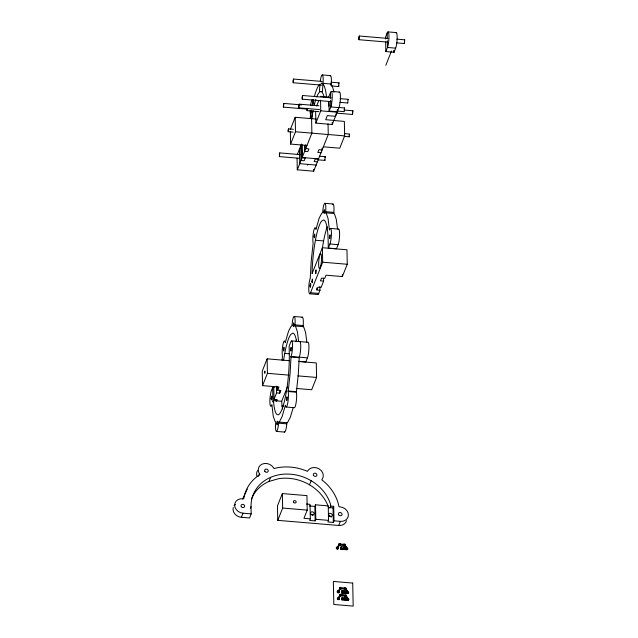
<?xml version="1.0" encoding="UTF-8"?>
<svg xmlns="http://www.w3.org/2000/svg" width="638" height="638" viewBox="0 0 638 638"><rect width="100%" height="100%" fill="white"/><g stroke="black" fill="none" stroke-linecap="round" stroke-linejoin="round"><path stroke-width="0.96" d="M287.586 386.476L281.693 401.286L273.511 400.584L273.614 402.458A41.295 7.353 -85.2 0 0 282.993 406.47A41.295 7.353 -85.2 0 0 289.285 353.324L289.142 346.083L290.769 341.984A8.35 1.491 -85.2 0 1 292.547 345.126A8.35 1.491 -85.2 0 1 291.064 356.467L290.059 374.02L288.169 391.533A8.35 1.491 -85.2 0 1 287.77 402.929A8.35 1.491 -85.2 0 1 285.489 405.88L285.361 405.321L282.092 416.662L279.556 421.503L278.702 422.061L278.615 423.154A8.35 1.491 -85.2 0 1 276.437 431.408L284.628 432.093M299.796 341.585A8.35 1.491 -85.2 0 1 300.721 347.83A8.35 1.491 -85.2 0 1 299.254 357.152L298.249 374.705L296.359 392.218A8.35 1.491 -85.2 0 1 296.279 401.613A8.35 1.491 -85.2 0 1 294.333 407.714L286.143 407.028M338.499 85.173L338.698 86.561L339.009 82.86L331.098 82.198M307.612 108.348L307.093 110.661L306.966 108.316M337.462 109.88L337.327 111.738L329.136 111.052L328.937 101.394M394.164 50.394L394.029 52.252L385.838 51.566L385.647 41.909M284.269 431.79A8.35 1.491 -85.2 0 0 286.805 423.839L286.893 422.747L287.746 422.189L290.282 417.348L293.161 407.794M298.648 341.402L297.372 331.648L295.649 326.608L294.892 325.978L294.987 324.878A8.35 1.491 -85.2 0 0 294.549 316.791A8.35 1.491 -85.2 0 0 292.555 320.587L291.917 325.835L291.072 326.385L288.528 331.226L285.258 342.566L285.138 342.016A8.35 1.491 -85.2 0 0 282.857 344.967A8.35 1.491 -85.2 0 0 282.459 356.363L282.06 360.247M320.005 84.112L319.391 91.513L322.365 91.657L323.051 83.331A8.35 1.491 -85.2 0 0 322.437 75.013A8.35 1.491 -85.2 0 0 320.308 81.034M306.838 342.088L305.562 332.334L303.84 327.294L303.082 326.664L303.178 325.563A8.35 1.491 -85.2 0 0 301.965 317.437M331.09 85.867L331.242 84.017A8.35 1.491 -85.2 0 0 330.037 75.89M338.26 229.361A8.35 1.491 -85.2 0 1 339.615 234.298A8.35 1.491 -85.2 0 1 338.132 244.665L336.497 248.764L328.307 248.078L329.942 243.979A8.35 1.491 -85.2 0 0 331.425 232.631A8.35 1.491 -85.2 0 0 329.647 229.489L329.431 230.031L328.052 218.467L326.329 213.427L325.579 212.797L325.667 211.704A8.35 1.491 -85.2 0 0 325.228 203.61A8.35 1.491 -85.2 0 0 323.235 207.414L322.605 212.661L321.751 213.212L319.215 218.052L315.946 229.393L315.818 228.835A8.35 1.491 -85.2 0 0 313.537 231.785A8.35 1.491 -85.2 0 0 313.138 243.182L311.248 260.695L310.243 278.248A8.35 1.491 -85.2 0 0 308.76 289.588A8.35 1.491 -85.2 0 0 310.539 292.73L318.729 293.416L319.997 290.234L319.917 286.366M337.518 228.914L336.242 219.161L334.519 214.113L333.77 213.483L333.857 212.39A8.35 1.491 -85.2 0 0 332.653 204.264M343.3 548.026L345.884 548.241L346.011 547.627A4.131 3.509 21.7 0 0 341.521 544.629A4.131 3.509 21.7 0 0 338.068 547.882L337.925 549.023L337.103 548.951A0.837 0.71 21.7 0 1 336.266 548.154A0.837 0.71 21.7 0 1 337.071 547.5L337.398 546.718M345.868 589.384L346.091 588.898A0.837 0.71 21.7 0 0 345.764 587.885A0.837 0.71 21.7 0 0 344.656 588.053L341.202 587.765A0.837 0.71 21.7 0 0 340.078 587.407A0.837 0.71 21.7 0 0 339.799 588.372L338.076 591.29L338.284 590.493M339.998 595.302L338.212 598.133L339.942 595.214A0.837 0.71 21.7 0 1 340.221 594.249A0.837 0.71 21.7 0 1 341.346 594.608L341.234 595.102M344.185 109.321L344.616 107.966L344.313 111.658L337.39 111.084M352.471 112.128L352.902 110.773L352.599 114.473L336.768 113.149M313.075 110.422L311.472 119.035L310.523 114.808L311.24 110.988M312.309 105.246L313.202 100.461A8.35 1.491 -85.2 0 0 312.915 99.616M343.715 599.369L343.132 599.895L342.335 599.473M338.73 83.387L339.009 82.86M324.941 157.251L325.213 156.717L324.909 160.417L317.987 159.835M347.782 99.839L348.061 99.305L347.758 103.005L339.847 102.343M290.306 129.586L295.203 117.288L316.4 119.059M306.982 145.448L290.601 144.076L295.498 131.771L295.203 117.288M297.34 154.46L301.431 144.172M316.623 105.996L318.721 100.724M328.044 123.892L328.259 134.522L313.665 171.199L297.284 169.828L311.878 133.143L311.583 118.66M320.762 110.821L337.143 112.192L332.246 124.498L315.866 123.118L320.762 110.821L320.547 100.198M328.841 96.561L330.476 92.462A8.35 1.491 -85.2 0 1 332.254 95.604A8.35 1.491 -85.2 0 1 330.771 106.945L329.136 111.052M339.089 92.335A8.35 1.491 -85.2 0 1 340.445 97.271A8.35 1.491 -85.2 0 1 338.961 107.639L337.327 111.738L337.287 109.808M333.746 120.518L344.345 121.403L344.64 135.894L339.743 148.191L323.362 146.82M385.838 51.566L387.473 47.467A8.35 1.491 -85.2 0 0 388.957 36.127A8.35 1.491 -85.2 0 0 387.178 32.977L385.543 37.084L385.583 39.014M289.74 360.733L267.139 358.835L262.242 371.141L262.537 385.623L278.918 386.995L277.65 390.185L280.832 390.456L279.747 393.191L276.557 392.92L274.021 399.3L277.203 399.571L276.693 400.847M385.815 65.291L391.501 51M395.791 32.849A8.35 1.491 -85.2 0 1 397.155 37.794A8.35 1.491 -85.2 0 1 395.664 48.153L394.029 52.252L393.989 50.322M262.537 385.623L267.434 373.326L267.139 358.835M323.562 278.224L323.625 281.119L320.435 280.848L321.528 278.12L324.71 278.383L325.978 275.193L342.359 276.565L347.255 264.268L346.96 249.777L322.389 247.719L312.086 273.606L312.11 271.429A41.295 7.353 -85.2 0 1 321.472 221.266L323.49 219.958A41.295 7.353 -85.2 0 1 328.155 240.837L328.307 248.078M274.228 387.681L272.641 387.545L271.373 390.735A8.35 1.491 -85.2 0 0 269.882 402.084A8.35 1.491 -85.2 0 0 271.668 405.226L271.876 404.683L273.255 416.247L274.978 421.287L275.728 421.917L275.64 423.01A8.35 1.491 -85.2 0 0 276.437 431.408M310.539 292.73L322.684 262.202L322.389 247.719M319.997 290.234L316.815 289.963L317.899 287.228L321.081 287.499L323.625 281.119M273.511 400.584L272.936 402.036L272.641 387.545M330.165 507.696L330.795 506.101L330.452 504.044A41.295 35.058 21.7 0 0 285.521 474.082A41.295 35.058 21.7 0 0 251.037 506.644L251.181 513.885L249.554 517.984L241.363 517.298L242.99 513.199A8.35 7.09 21.7 0 1 234.656 505.272A8.35 7.09 21.7 0 1 242.695 498.717L243.772 498.804C245.04 488.955 251.476 479.68 259.961 474.608L259.411 473.731A8.35 7.09 21.7 0 1 262.202 464.089A8.35 7.09 21.7 0 1 273.447 467.678L274.005 468.547C284.907 465.557 297.109 466.817 307.42 471.354L307.947 470.573A8.35 7.09 21.7 0 1 319.08 468.858A8.35 7.09 21.7 0 1 322.278 479.002L321.759 479.784C330.34 486.292 337.103 496.101 338.985 506.787L340.07 506.875A8.35 7.09 21.7 0 1 348.404 514.802A8.35 7.09 21.7 0 1 340.365 521.366L338.73 525.465L277.761 520.353L277.466 505.862L282.363 493.565L306.934 495.622L307.229 510.113L303.959 518.311L310.331 518.846L310.036 504.355L306.399 504.052M258.43 476.195L259.411 473.731M291.606 340.899L307.987 342.279A8.35 1.491 -85.2 0 1 308.912 348.515A8.35 1.491 -85.2 0 1 307.444 357.846L305.817 361.945L298.536 361.331M250.383 508.287L251.037 506.644M251.476 498.988A41.295 35.058 21.7 0 1 269.021 481.427L270.648 477.32M298.584 361.475L316.281 362.958L316.576 377.441L311.679 389.746L296.263 388.454M277.761 520.353L282.658 508.047L282.363 493.565M309.51 484.816L311.145 480.717M310.331 518.846L309.693 520.441L315.156 520.895L314.861 506.412L315.499 504.817L328.235 505.886L328.53 520.369L327.9 521.964L333.355 522.426L333.993 520.831L333.698 506.341L330.795 506.101M315.156 520.895L315.794 519.3L315.499 504.817M333.355 522.426L333.06 507.936L333.698 506.341M337.071 547.5L338.906 544.597A0.837 0.71 21.7 0 1 339.185 543.632A0.837 0.71 21.7 0 1 340.309 543.991L340.206 544.485L339.847 544.11M337.183 547.508L337.239 547.093A0.837 0.71 21.7 0 0 336.433 547.747A0.837 0.71 21.7 0 0 337.263 548.536L338.084 548.608M337.103 548.951L337.263 548.536M338.906 544.597L338.746 545.004A0.837 0.71 21.7 0 1 339.025 544.039M337.925 549.023L338.068 547.882M340.15 544.397L340.309 543.991M337.909 548.297A4.131 3.509 21.7 0 1 339.871 545.362L340.03 544.956M343.332 547.603L343.97 547.659L344.002 549.103L343.364 549.055L343.659 546.782L341.202 546.575L340.74 549.254L346.841 549.765A0.837 0.71 21.7 0 0 347.391 548.576M340.74 549.254L341.202 546.575M343.595 544.685L343.762 544.278A0.837 0.71 21.7 0 1 344.879 544.102A0.837 0.71 21.7 0 1 345.198 545.123L345.333 545.881M343.922 545.705L344.081 545.291M345.198 545.123L346.976 547.906A0.837 0.71 21.7 0 1 347.806 548.704A0.837 0.71 21.7 0 1 347 549.358L345.756 549.414L345.788 547.811L344.52 547.699L344.544 549.151L343.938 549.262L343.97 547.659M344.48 549.31L344.52 547.699M345.788 547.811L346.043 547.827M345.756 549.414L344.544 549.151M346.976 547.906L346.809 548.321M346.841 549.765L347 549.358M337.965 591.282L338.236 590.876M338.818 592.798L338.802 592.072A4.131 3.509 21.7 0 1 340.764 589.137L341.729 588.866A4.131 3.509 21.7 0 1 346.745 591.817L346.905 591.402A4.131 3.509 21.7 0 0 342.415 588.403A4.131 3.509 21.7 0 0 338.961 591.665L338.818 592.798L337.996 592.726L338.156 592.319A0.837 0.71 21.7 0 1 337.327 591.522A0.837 0.71 21.7 0 1 338.132 590.868M339.344 589.081L339.799 588.372M338.802 592.072L338.961 591.665M340.764 589.137L340.923 588.73M338.379 597.718L338.108 598.125A0.837 0.71 21.7 0 0 337.303 598.779A0.837 0.71 21.7 0 0 338.132 599.568L338.953 599.64L339.105 598.508A4.131 3.509 21.7 0 1 342.55 595.246A4.131 3.509 21.7 0 1 347.048 598.245L346.881 598.651A4.131 3.509 21.7 0 0 341.872 595.709L340.899 595.98A4.131 3.509 21.7 0 0 339.057 597.997M338.132 599.568L338.299 599.162A0.837 0.71 21.7 0 1 337.462 598.364A0.837 0.71 21.7 0 1 338.268 597.71M339.942 595.214L339.775 595.621A0.837 0.71 21.7 0 1 340.875 594.728L341.035 594.847M344.257 592.83L344.225 591.378L344.863 591.434L344.895 592.885L344.257 592.83L344.552 590.565L342.096 590.357L341.633 593.037L347.734 593.547L347.893 593.133A0.837 0.71 21.7 0 0 348.699 592.479A0.837 0.71 21.7 0 0 347.869 591.689L346.091 588.898M341.633 593.037L342.096 590.357M341.178 595.015L341.346 594.608M340.899 595.98L341.067 595.573M344.026 588.356L344.656 588.053M344.807 589.48L344.975 589.073M344.225 591.378L344.552 590.565M344.392 599.672L344.368 598.221L344.999 598.277L345.03 599.728L344.392 599.672L344.695 597.399L342.231 597.2L341.777 599.872L347.869 600.39L348.037 599.975A0.837 0.71 21.7 0 0 348.842 599.321A0.837 0.71 21.7 0 0 348.005 598.524L346.227 595.74A0.837 0.71 21.7 0 0 345.908 594.728A0.837 0.71 21.7 0 0 344.791 594.895L341.402 594.696M347.893 593.133L346.649 593.196L346.681 591.585L345.405 591.482L345.437 592.925L344.831 593.045L344.863 591.434M341.777 599.872L342.231 597.2M345.373 593.085L345.405 591.482M346.681 591.585L346.936 591.609M344.951 596.323L345.11 595.908M344.368 598.221L344.695 597.399M346.649 593.196L345.437 592.925M348.037 599.975L346.785 600.039L346.825 598.428L345.549 598.324L345.581 599.768L344.967 599.887L344.999 598.277M346.067 596.147L346.227 595.74M347.869 591.689L347.702 592.096M345.517 599.927L345.549 598.324M346.825 598.428L347.08 598.452M346.785 600.039L345.581 599.768M348.005 598.524L347.67 598.532M242.647 499.052L247.297 489.075M349.297 134.203L349.209 136.795L344.289 136.388M343.762 544.278L340.365 544.078M344.983 545.61L345.03 545.53A0.837 0.71 21.7 0 0 343.722 544.549M344.44 588.547L344.488 588.467A0.837 0.71 21.7 0 1 345.908 588.587M342.566 549.047L341.41 549.007M343.707 599.393L342.55 599.353M387.952 38.416L359.266 36.007L358.787 37.841L358.963 39.708L387.649 42.116M322.19 81.449L293.504 79.048L293.025 80.882L293.201 82.749L321.887 85.149M358.963 39.708L359.266 36.007M293.201 82.749L293.504 79.048M301.614 104.919L283.806 103.42L283.312 106.57L283.503 107.12L307.237 109.114M283.503 107.12L283.806 103.42M331.25 97.893L302.564 95.493L302.077 97.327L302.26 99.193L330.939 101.594M302.26 99.193L302.564 95.493M318.904 105.804L299.118 104.146L298.624 107.296L298.815 107.846L319.582 109.584M298.815 107.846L299.198 104.217M404.675 39.883L404.46 43.52L396.549 42.858M293.384 129.323L288.472 128.908L288.105 130.288L288.24 131.683L293.153 132.098M288.24 131.683L288.472 128.908M300.49 154.643L279.715 152.905L279.436 153.431L279.412 156.605L299.19 158.264M279.412 156.605L279.715 152.905M269.021 481.427L278.71 478.667A41.295 35.058 21.7 0 1 328.825 508.151M340.206 544.485L343.132 544.581M339.871 545.362L340.836 545.083A4.131 3.509 21.7 0 1 345.852 548.034L345.884 548.241M342.391 548.967L341.665 548.855M343.284 592.75L342.558 592.638M343.172 593.021L342.446 592.909M337.255 547.978L337.047 548.377L337.167 547.946M345.206 588.722L345.325 588.627M321.066 83.235L331.242 84.017M388.016 31.9L396.206 32.586M396.852 39.157L404.771 39.827M395.664 48.153L387.473 47.467L387.338 40.704M322.254 74.933L330.444 75.619M331.776 85.978L338.698 86.561M331.305 91.378L339.496 92.071M320.467 96.33L329.144 97.056M340.15 98.643L348.061 99.305M338.682 107.463L344.616 107.966M338.961 107.639L330.771 106.945L330.628 100.19M344.002 110.031L352.902 110.773M307.093 110.661L318.968 111.658M333.881 120.391L325.691 119.705L327.326 115.606L335.516 116.291A8.35 1.491 -85.2 0 0 336.306 113.269M344.52 133.613L349.441 134.02M295.498 131.771L344.64 135.894M321.01 152.745L317.82 152.474L318.912 149.747L322.094 150.01L322.054 148.08M319.279 156.222L325.213 156.717M318.561 158.894L302.181 157.522L301.926 144.97M318.466 159.125L315.284 158.854L314.199 161.589L317.381 161.861M324.87 203.307L333.06 203.993M325.667 211.704L333.857 212.39M325.579 212.797L333.77 213.483M330.476 228.412L338.666 229.098M315.427 240.231L323.618 240.917M329.942 243.979L338.132 244.665M322.684 262.202L347.255 264.268M309.701 293.815L317.891 294.501M294.19 316.488L302.38 317.174M294.987 324.878L303.178 325.563M294.892 325.978L303.082 326.664M284.739 353.412L289.293 353.795M291.064 356.467L307.444 357.846M290.848 357.009L299.039 357.695M267.434 373.326L289.054 375.136M297.898 375.878L316.576 377.441M288.041 390.974L296.231 391.66M288.169 391.533L296.359 392.218M281.677 406.063L283.495 406.215M278.702 422.061L286.893 422.747M278.615 423.154L286.805 423.839M309.398 505.95L314.861 506.412M328.458 507.553L333.06 507.936M282.658 508.047L307.229 510.113M242.99 513.199L251.181 513.885M315.794 519.3L328.53 520.369M333.993 520.831L340.365 521.366M343.906 547.819L344.456 547.859M341.234 548.026L343.691 548.233M344.799 591.593L345.349 591.641M342.127 591.801L344.584 592.008M338.156 592.319L338.977 592.391M344.943 598.436L345.485 598.484M344.329 598.643L346.051 598.787M342.263 598.643L344.719 598.851M338.299 599.162L339.121 599.226M347.838 592.558L347.806 592.686M346.011 596.227L347.16 597.455M404.46 43.52L404.253 42.587M347.678 102.933L347.566 102.455M352.599 114.473L352.407 113.923M349.209 136.795L349.05 136.093M324.909 160.417L324.718 159.867M346.131 546.838L346.633 547.914M347.024 590.613L347.527 591.689M313.202 100.461L314.143 104.688M281.701 401.27L281.805 403.144A41.295 7.353 -85.2 0 0 282.618 408.958M387.178 32.977L387.298 38.774M342.319 274.635L342.359 276.565M346.338 547.851L346.306 549.462M347.231 591.633L347.192 593.244M347.367 598.476L347.335 600.079M332.207 122.56L332.246 124.498M330.476 92.462L330.588 98.26M338.938 598.915L338.953 599.64M315.635 111.53L315.866 123.118M316.775 288.033L316.815 289.963M313.625 169.269L313.665 171.199M305.634 144.778L305.714 148.638L308.896 148.901L307.811 151.637L304.629 151.373L304.509 145.576M301.814 144.228L302.085 157.753L305.275 158.017L304.182 160.752L301 160.481L300.705 145.998M299.437 149.188L299.732 163.671L316.113 165.051A8.35 1.491 -85.2 0 1 315.682 165.864M297.045 158.232L297.284 169.828M290.346 131.516L290.601 144.076M279.683 390.289L279.747 393.191M277.57 386.325L277.65 390.185M276.421 386.157L276.557 392.92M276.063 399.404L276.102 401.334M273.766 386.748L274.021 399.3M348.053 598.978A0.837 0.71 21.7 0 1 347.869 600.39M346.131 595.605A0.837 0.71 21.7 0 1 346.139 595.98M348.117 592.231A0.837 0.71 21.7 0 1 347.734 593.547M339.639 588.778A0.837 0.71 21.7 0 1 340.732 587.885M337.996 592.726A0.837 0.71 21.7 0 1 337.757 591.29M346.53 520.76A8.35 7.09 21.7 0 1 338.73 525.465M256.923 476.02A8.35 7.09 21.7 0 1 257.624 470.589M241.363 517.298A8.35 7.09 21.7 0 1 233.261 507.521M234.042 505.838A8.35 7.09 21.7 0 1 235.318 504.451M310.347 514.459A1.858 1.579 21.7 0 1 312.843 515.257M328.977 515.863A1.858 1.579 21.7 0 1 331.234 517.187M296.51 341.378A41.295 7.353 -85.2 0 0 292.81 333.132L290.792 334.448A41.295 7.353 -85.2 0 0 283.567 360.51M295.968 341.649A41.295 7.353 -85.2 0 1 296.566 339.934M318.729 293.416A8.35 1.491 -85.2 0 1 317.533 294.198M322.31 248.948A41.295 7.353 -85.2 0 1 327.254 226.761M310.523 114.808A8.35 1.491 -85.2 0 1 310.228 110.414M310.602 105.414A8.35 1.491 -85.2 0 1 312.141 99.576M321.568 83.259A49.652 8.844 -85.2 0 1 326.52 97.048M310.124 118.58A49.652 8.844 -85.2 0 1 311.392 110.246M312.245 105.645A49.652 8.844 -85.2 0 1 313.473 100.014M314.382 96.474A49.652 8.844 -85.2 0 1 319.136 84.838M330.508 84.168A49.652 8.844 -85.2 0 1 333.937 92.311M328.714 102.527A8.35 1.491 -85.2 0 1 328.793 106.275M307.923 164.357A8.35 1.491 -85.2 0 1 307.492 165.178M316.743 96.92A41.295 7.353 -85.2 0 1 324.096 97.271M311.639 118.963A41.295 7.353 -85.2 0 1 312.811 111.857M314.247 105.111A41.295 7.353 -85.2 0 1 315.85 99.416M264.571 372.576C265.105 375.782 265.177 367.759 264.571 372.576M271.158 398.447C271.78 403.942 272.306 390.863 271.158 398.447M276.772 423.544C277.386 429.007 277.929 416.008 276.772 423.544M283.439 349.648C284.062 355.143 284.588 342.072 283.439 349.648M286.47 399.173C287.092 404.667 287.618 391.588 286.47 399.173M290.561 349.688C291.183 355.183 291.71 342.112 290.561 349.688M293.137 325.276C293.759 330.771 294.293 317.7 293.137 325.276M310.028 285.952C310.65 291.446 311.185 278.375 310.028 285.952M311.846 281.398C312.468 286.893 312.995 273.822 311.846 281.398M314.119 236.475C314.741 241.969 315.268 228.898 314.119 236.475M315.467 272.282C316.089 277.777 316.623 264.706 315.467 272.282M323.825 212.095C324.447 217.59 324.973 204.519 323.825 212.095M329.431 237.2C330.053 242.695 330.58 229.624 329.431 237.2M352.71 583.068L333.347 581.449L333.818 604.481L353.181 606.1L352.71 583.068M338.65 514.794A1.858 1.579 21.7 0 0 341.809 515.057A1.858 1.579 21.7 0 0 340.182 512.513A1.858 1.579 21.7 0 0 338.65 514.794M313.553 475.462A1.858 1.579 21.7 0 0 316.703 475.725A1.858 1.579 21.7 0 0 315.076 473.181A1.858 1.579 21.7 0 0 313.553 475.462M264.866 471.378A1.858 1.579 21.7 0 0 268.016 471.641A1.858 1.579 21.7 0 0 266.397 469.097A1.858 1.579 21.7 0 0 264.866 471.378M241.284 506.628A1.858 1.579 21.7 0 0 244.434 506.891A1.858 1.579 21.7 0 0 242.815 504.347A1.858 1.579 21.7 0 0 241.284 506.628M293.624 502.337A1.396 1.18 21.7 0 0 295.984 502.537A1.396 1.18 21.7 0 0 294.772 500.631A1.396 1.18 21.7 0 0 293.624 502.337M310.722 514.1A1.858 1.579 21.7 0 0 313.872 514.364A1.858 1.579 21.7 0 0 312.245 511.82A1.858 1.579 21.7 0 0 310.722 514.1M328.921 515.624A1.858 1.579 21.7 0 0 332.071 515.887A1.858 1.579 21.7 0 0 330.444 513.343A1.858 1.579 21.7 0 0 328.921 515.624M320.699 265.958A7.425 1.324 -85.2 0 0 320.93 253.844A7.425 1.324 -85.2 0 0 318.641 263.534A7.425 1.324 -85.2 0 0 320.699 265.958"/></g></svg>
